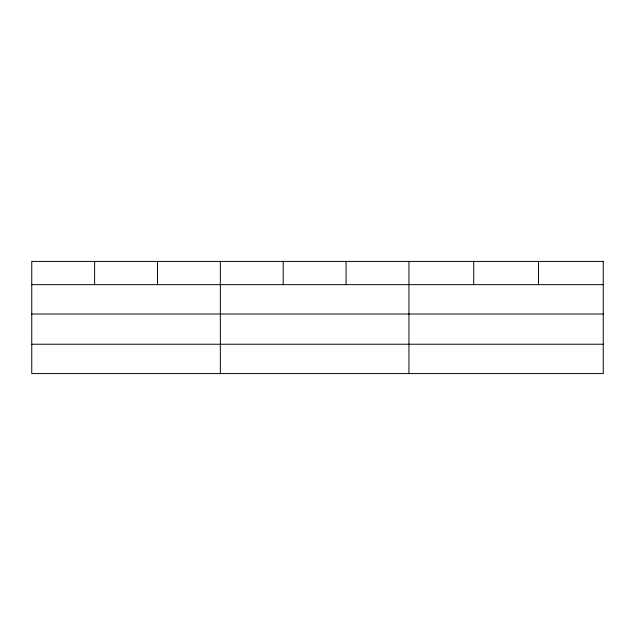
<?xml version="1.0" encoding="UTF-8"?>
<svg xmlns="http://www.w3.org/2000/svg" width="635" height="635" viewBox="0 0 635 635"><rect width="100%" height="100%" fill="white"/><g stroke="black" fill="none" stroke-linecap="round" stroke-linejoin="round"><path stroke-width="0.95" d="M31.75 284.647L603.25 284.647M31.75 313.992L603.25 313.992M31.75 344.233L603.25 344.233M538.48 261.414L538.48 284.647M473.71 261.414L473.71 284.647M408.94 261.414L408.94 373.586M346.075 261.414L346.075 284.647M283.21 261.414L283.21 284.647M220.345 261.414L220.345 373.586M157.48 261.414L157.48 284.647M94.615 261.414L94.615 284.647M603.25 261.414L31.75 261.414L31.75 373.586L603.25 373.586L603.25 261.414"/></g></svg>
